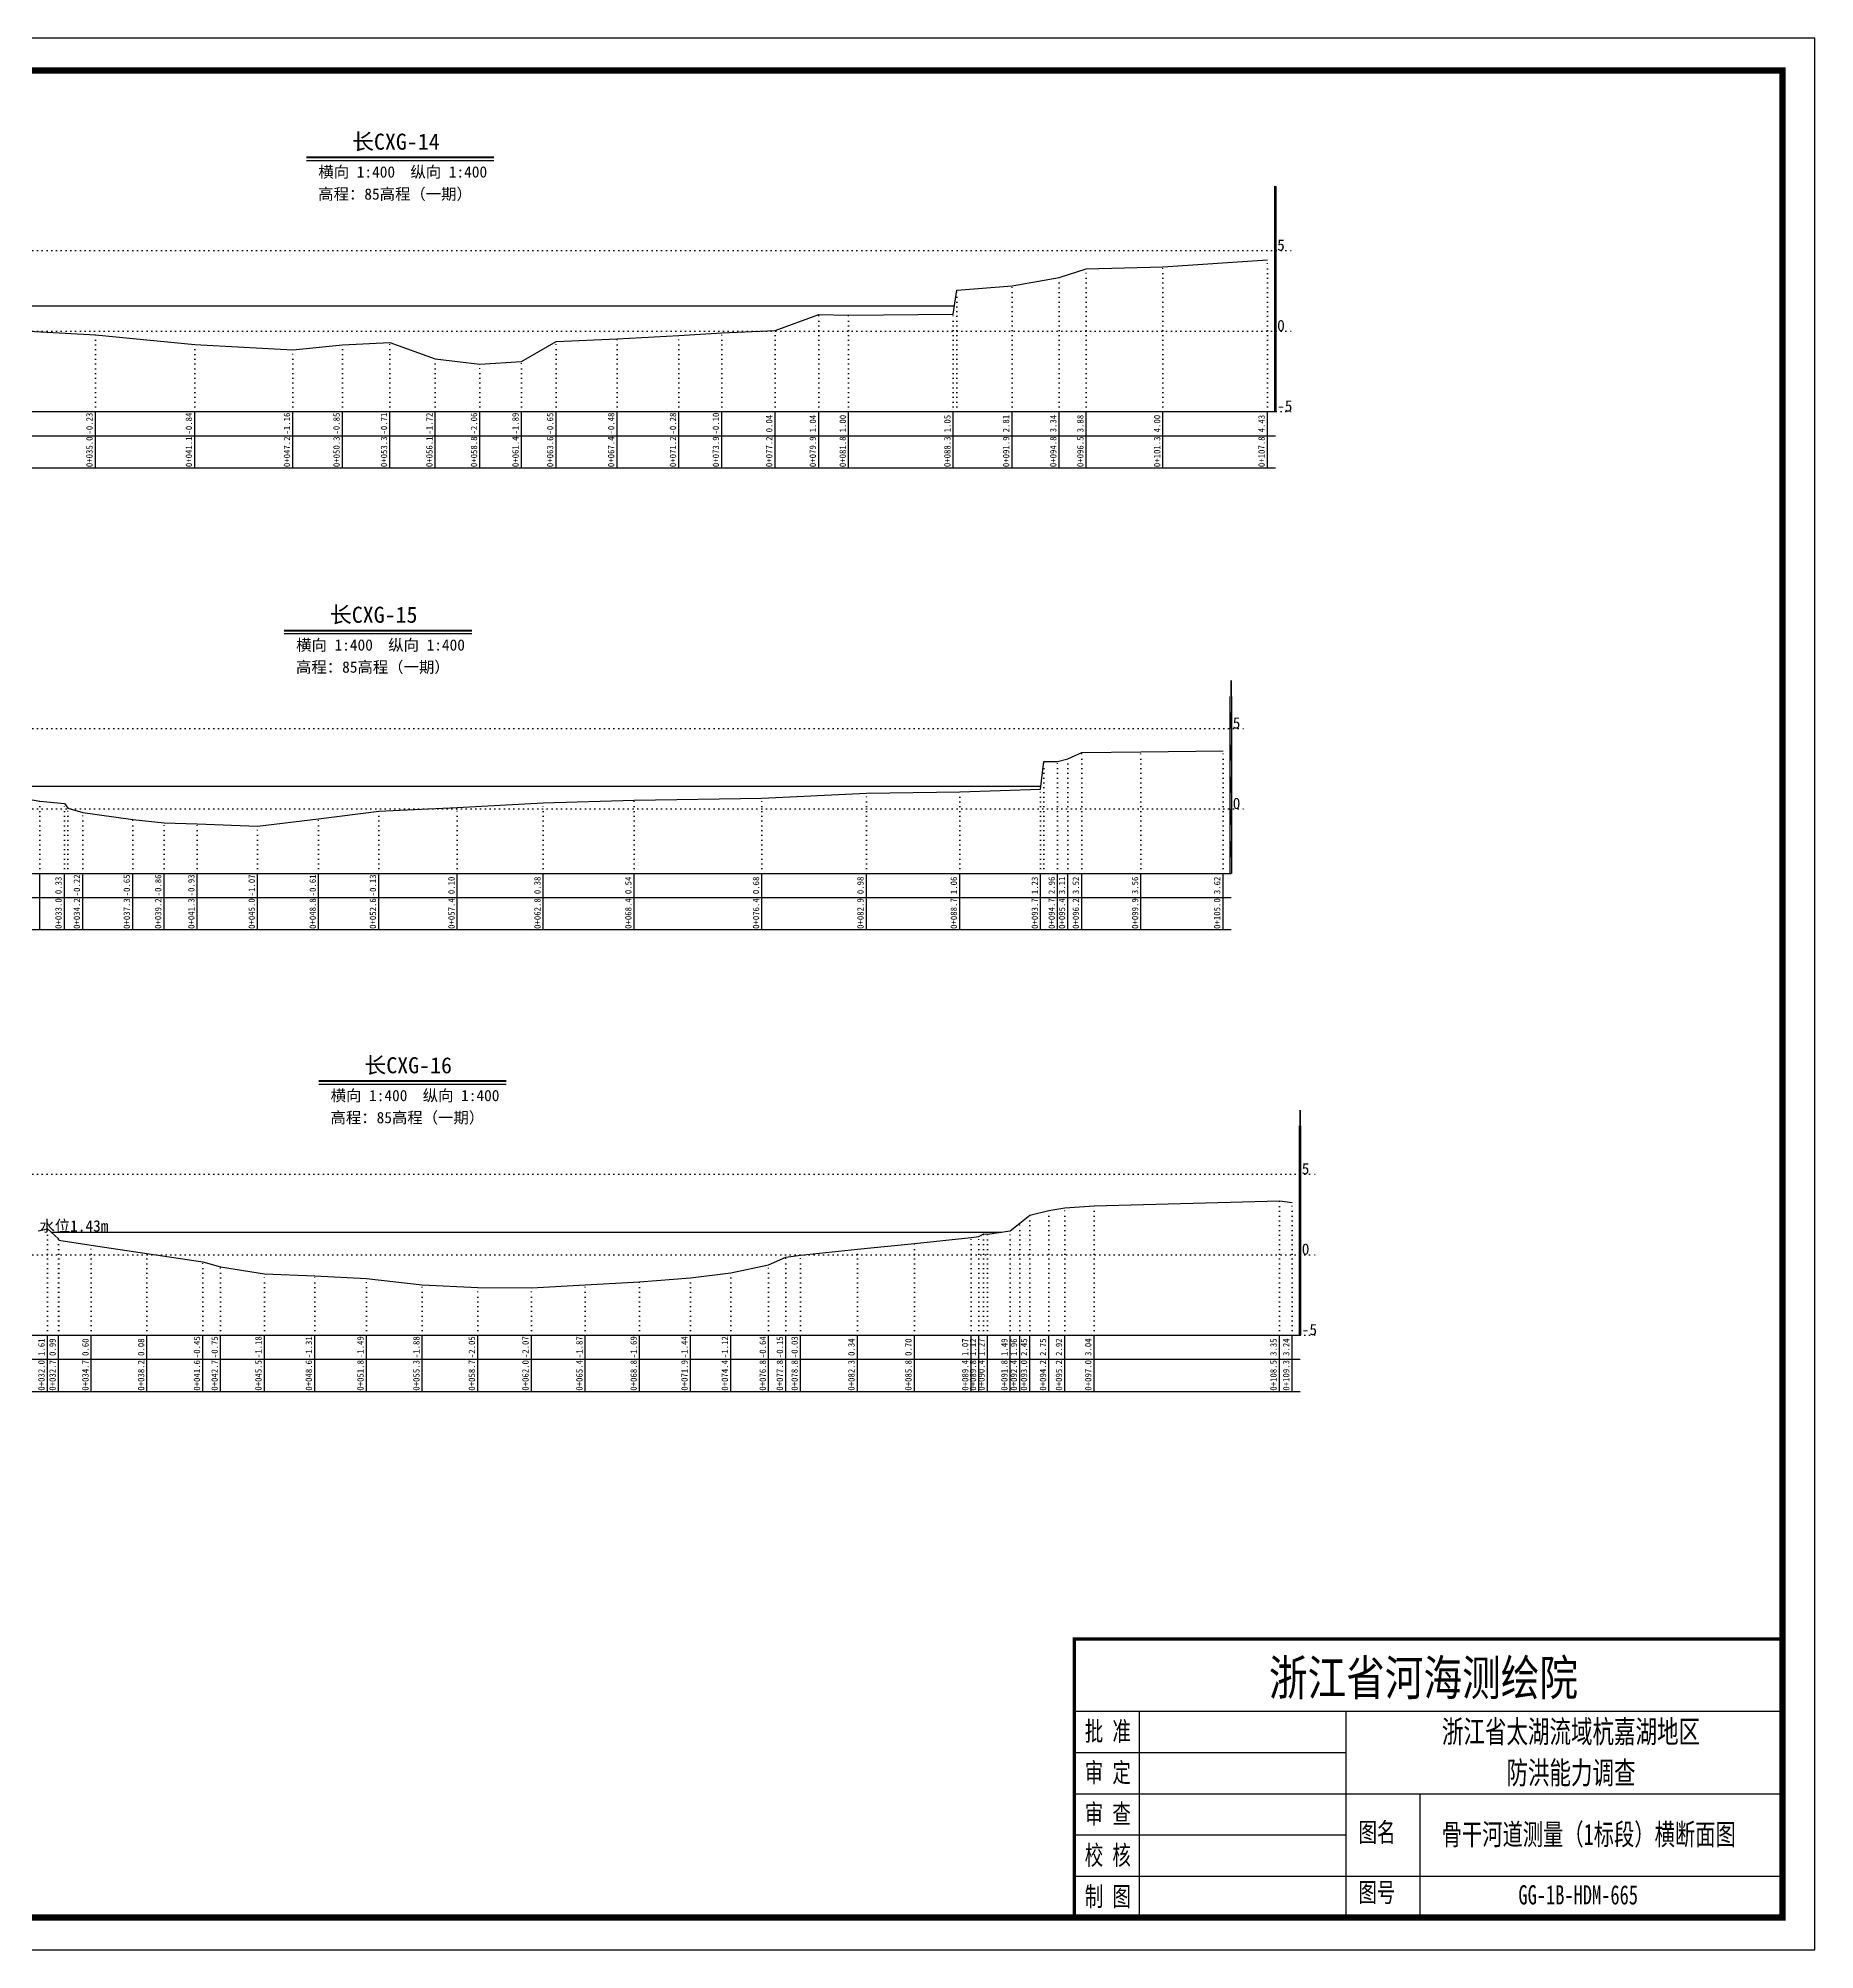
# Model space of a CAD drawing. Header units: millimetres. Extents: x 519117 to 521788, y 3371934 to 3372232.
# Drawn here: x 521062 to 521337.9, y 3371934.5 to 3372231.5 of the extents above; entities that cross this region are included whole.
import ezdxf
from ezdxf.enums import TextEntityAlignment as Align

# ---------------------------------------------------------------- set-up
doc = ezdxf.new("R2010")
doc.units = ezdxf.units.MM
doc.header["$LTSCALE"] = 0.4
doc.header["$MEASUREMENT"] = 0
doc.linetypes.add('X4', pattern=[1.6, 0, -1.6])
for name, color, linetype in [('DMX', 1, 'Continuous'), ('TEXT', 7, 'Continuous'), ('zdm1', 5, 'Continuous'), ('ZDMT5', 3, 'Continuous'), ('图层1', 4, 'Continuous'), ('图框', 7, 'Continuous'), ('断面名称', 5, 'Continuous'), ('比例尺', 3, 'Continuous')]:
    doc.layers.add(name, color=color, linetype=linetype)
doc.styles.add('HDM', font='仿宋_GB2312.ttf')
doc.styles.add('tk2', font='SimSun.ttf', dxfattribs={"width": 0.8})

msp = doc.modelspace()

# ---------------------------------------------------------------- linework, layer by layer
at = {"lineweight": 100, "const_width": 0.5}
msp.add_lwpolyline([(521332.92, 3371982.78), (521222.92, 3371982.78), (521222.92, 3371939.49), (521332.92, 3371939.49), (521332.92, 3371982.78)], dxfattribs=at)
at = {"layer": 'DMX', "linetype": 'Continuous', "flags": 128}
for points in [[(521058.62, 3372186.09), (521070.87, 3372185.42), (521086.32, 3372183.89), (521101.54, 3372183.09), (521109.24, 3372183.87), (521116.62, 3372184.22), (521123.67, 3372181.69), (521130.59, 3372180.84), (521137.04, 3372181.27), (521142.42, 3372184.37), (521151.89, 3372184.79), (521161.49, 3372185.29), (521168.17, 3372185.74), (521176.44, 3372186.09), (521183.22, 3372188.59), (521187.87, 3372188.49), (521204.12, 3372188.62), (521204.67, 3372192.37), (521213.24, 3372193.02), (521220.57, 3372194.34), (521224.77, 3372195.69), (521236.69, 3372195.99), (521252.92, 3372197.07)], [(521055.69, 3372114.07), (521062.24, 3372112.97), (521066.07, 3372112.57), (521066.57, 3372111.87), (521068.92, 3372111.19), (521076.67, 3372110.12), (521081.54, 3372109.59), (521086.69, 3372109.42), (521096.07, 3372109.07), (521105.54, 3372110.22), (521114.89, 3372111.42), (521127.09, 3372111.99), (521140.44, 3372112.69), (521154.57, 3372113.09), (521174.39, 3372113.44), (521190.62, 3372114.19), (521205.12, 3372114.39), (521217.69, 3372114.82), (521218.17, 3372119.14), (521220.32, 3372119.14), (521221.92, 3372119.52), (521224.07, 3372120.54), (521233.27, 3372120.64), (521246.02, 3372120.79)], [(521061.99, 3372046.22), (521063.42, 3372046.52), (521065.14, 3372044.97), (521065.22, 3372044.77), (521070.24, 3372043.99), (521078.89, 3372042.69), (521087.57, 3372041.37), (521090.32, 3372040.62), (521097.12, 3372039.54), (521104.94, 3372039.22), (521112.97, 3372038.77), (521121.64, 3372037.79), (521130.27, 3372037.37), (521138.59, 3372037.32), (521146.97, 3372037.82), (521155.39, 3372038.27), (521163.29, 3372038.89), (521169.57, 3372039.69), (521175.44, 3372040.89), (521178.09, 3372042.12), (521180.39, 3372042.42), (521189.22, 3372043.34), (521198.07, 3372044.24), (521206.89, 3372045.17), (521208.09, 3372045.29), (521208.82, 3372045.74), (521209.42, 3372045.67), (521212.97, 3372046.22), (521214.44, 3372047.39), (521216.02, 3372048.62), (521218.97, 3372049.37), (521221.44, 3372049.79), (521225.99, 3372050.09), (521254.77, 3372050.87), (521256.74, 3372050.59)]]:
    msp.add_lwpolyline(points, dxfattribs=at)
at = {"layer": 'TEXT', "color": 0}
for p, q in [((521222.92, 3371971.58, 0), (521332.92, 3371971.58, 0)), ((521233, 3371971.58, 0), (521233, 3371945.91, 0)), ((521265.08, 3371971.58, 0), (521265.08, 3371945.91, 0)), ((521222.92, 3371965.16, 0), (521265.08, 3371965.16, 0)), ((521222.92, 3371958.74, 0), (521265.08, 3371958.74, 0)), ((521265.08, 3371958.74, 0), (521332.92, 3371958.74, 0)), ((521276.57, 3371958.74, 0), (521276.57, 3371939.49, 0)), ((521222.92, 3371952.33, 0), (521265.08, 3371952.33, 0)), ((521222.92, 3371945.91, 0), (521332.92, 3371945.91, 0)), ((521233, 3371945.91, 0), (521233, 3371939.49, 0)), ((521265.08, 3371945.91, 0), (521265.08, 3371939.49, 0))]:
    msp.add_line(p, q, dxfattribs=at)
at = {"layer": 'zdm1', "linetype": 'Continuous'}
for p, q in [((521254.04, 3372173.49), (521254.04, 3372208.49)), ((521254.29, 3372173.49), (521254.29, 3372208.49)), ((520983.49, 3372173.49), (521254.17, 3372173.49)), ((520972.24, 3372169.74), (521254.17, 3372169.74)), ((520972.24, 3372164.74), (521254.17, 3372164.74)), ((521247.14, 3372101.74), (521247.14, 3372129.24)), ((521247.39, 3372101.74), (521247.39, 3372129.24)), ((520983.49, 3372101.74), (521247.27, 3372101.74)), ((520972.24, 3372097.99), (521247.27, 3372097.99)), ((520972.24, 3372092.99), (521247.27, 3372092.99)), ((521257.87, 3372029.99), (521257.87, 3372062.49)), ((521258.12, 3372029.99), (521258.12, 3372062.49)), ((520983.49, 3372029.99), (521257.99, 3372029.99)), ((520972.24, 3372026.24), (521257.99, 3372026.24)), ((520972.24, 3372021.24), (521257.99, 3372021.24))]:
    msp.add_line(p, q, dxfattribs=at)
at = {"layer": 'zdm1', "linetype": 'X4'}
for p, q in [((520979.74, 3372198.49), (521256.67, 3372198.49)), ((520979.74, 3372185.99), (521256.67, 3372185.99)), ((520979.74, 3372173.49), (521256.67, 3372173.49)), ((520979.74, 3372124.24), (521249.77, 3372124.24)), ((520979.74, 3372111.74), (521249.77, 3372111.74)), ((520979.74, 3372054.99), (521260.49, 3372054.99)), ((520979.74, 3372042.49), (521260.49, 3372042.49)), ((520979.74, 3372029.99), (521260.49, 3372029.99))]:
    msp.add_line(p, q, dxfattribs=at)
at = {"layer": 'zdm1', "linetype": 'Continuous', "flags": 128}
for points in [[(521254.17, 3372205.99, 0.25, 0.25, 0), (521254.17, 3372208.49, 0.25, 0.25, 0)], [(521254.17, 3372200.99, 0.25, 0.25, 0), (521254.17, 3372203.49, 0.25, 0.25, 0)], [(521254.17, 3372195.99, 0.25, 0.25, 0), (521254.17, 3372198.49, 0.25, 0.25, 0)], [(521254.17, 3372190.99, 0.25, 0.25, 0), (521254.17, 3372193.49, 0.25, 0.25, 0)], [(521254.17, 3372185.99, 0.25, 0.25, 0), (521254.17, 3372188.49, 0.25, 0.25, 0)], [(521254.17, 3372180.99, 0.25, 0.25, 0), (521254.17, 3372183.49, 0.25, 0.25, 0)], [(521254.17, 3372175.99, 0.25, 0.25, 0), (521254.17, 3372178.49, 0.25, 0.25, 0)], [(521247.27, 3372129.24, 0.25, 0.25, 0), (521247.27, 3372131.74, 0.25, 0.25, 0)], [(521247.27, 3372124.24, 0.25, 0.25, 0), (521247.27, 3372126.74, 0.25, 0.25, 0)], [(521247.27, 3372119.24, 0.25, 0.25, 0), (521247.27, 3372121.74, 0.25, 0.25, 0)], [(521247.27, 3372114.24, 0.25, 0.25, 0), (521247.27, 3372116.74, 0.25, 0.25, 0)], [(521247.27, 3372109.24, 0.25, 0.25, 0), (521247.27, 3372111.74, 0.25, 0.25, 0)], [(521247.27, 3372104.24, 0.25, 0.25, 0), (521247.27, 3372106.74, 0.25, 0.25, 0)], [(521257.99, 3372062.49, 0.25, 0.25, 0), (521257.99, 3372064.99, 0.25, 0.25, 0)], [(521257.99, 3372057.49, 0.25, 0.25, 0), (521257.99, 3372059.99, 0.25, 0.25, 0)], [(521257.99, 3372052.49, 0.25, 0.25, 0), (521257.99, 3372054.99, 0.25, 0.25, 0)], [(521257.99, 3372047.49, 0.25, 0.25, 0), (521257.99, 3372049.99, 0.25, 0.25, 0)], [(521257.99, 3372042.49, 0.25, 0.25, 0), (521257.99, 3372044.99, 0.25, 0.25, 0)], [(521257.99, 3372037.49, 0.25, 0.25, 0), (521257.99, 3372039.99, 0.25, 0.25, 0)], [(521257.99, 3372032.49, 0.25, 0.25, 0), (521257.99, 3372034.99, 0.25, 0.25, 0)]]:
    msp.add_lwpolyline(points, format="xyseb", dxfattribs=at)
at = {"layer": 'ZDMT5', "linetype": 'X4'}
for p, q in [((521224.77, 3372173.49), (521224.77, 3372195.69)), ((521236.69, 3372173.49), (521236.69, 3372195.99)), ((521252.92, 3372173.49), (521252.92, 3372197.07)), ((521204.67, 3372173.49), (521204.67, 3372192.37)), ((521213.24, 3372173.49), (521213.24, 3372193.02)), ((521220.57, 3372173.49), (521220.57, 3372194.34)), ((521183.22, 3372173.49), (521183.22, 3372188.59)), ((521187.87, 3372173.49), (521187.87, 3372188.49)), ((521204.12, 3372173.49), (521204.12, 3372188.62)), ((521168.17, 3372173.49), (521168.17, 3372185.74)), ((521176.44, 3372173.49), (521176.44, 3372186.09)), ((521070.87, 3372173.49), (521070.87, 3372185.42)), ((521086.32, 3372173.49), (521086.32, 3372183.89)), ((521101.54, 3372173.49), (521101.54, 3372183.09)), ((521109.24, 3372173.49), (521109.24, 3372183.87)), ((521116.62, 3372173.49), (521116.62, 3372184.22)), ((521142.42, 3372173.49), (521142.42, 3372184.37)), ((521151.89, 3372173.49), (521151.89, 3372184.79)), ((521161.49, 3372173.49), (521161.49, 3372185.29)), ((521123.67, 3372173.49), (521123.67, 3372181.69)), ((521130.59, 3372173.49), (521130.59, 3372180.84)), ((521137.04, 3372173.49), (521137.04, 3372181.27)), ((521224.07, 3372101.74), (521224.07, 3372120.54)), ((521233.27, 3372101.74), (521233.27, 3372120.64)), ((521246.02, 3372101.74), (521246.02, 3372120.79)), ((521218.17, 3372101.74), (521218.17, 3372119.14)), ((521220.32, 3372101.74), (521220.32, 3372119.14)), ((521221.92, 3372101.74), (521221.92, 3372119.52)), ((521205.12, 3372101.74), (521205.12, 3372114.39)), ((521217.69, 3372101.74), (521217.69, 3372114.82)), ((521062.24, 3372101.74), (521062.24, 3372112.97)), ((521066.07, 3372101.74), (521066.07, 3372112.57)), ((521066.57, 3372101.74), (521066.57, 3372111.87)), ((521114.89, 3372101.74), (521114.89, 3372111.42)), ((521127.09, 3372101.74), (521127.09, 3372111.99)), ((521140.44, 3372101.74), (521140.44, 3372112.69)), ((521154.57, 3372101.74), (521154.57, 3372113.09)), ((521174.39, 3372101.74), (521174.39, 3372113.44)), ((521190.62, 3372101.74), (521190.62, 3372114.19)), ((521068.92, 3372101.74), (521068.92, 3372111.19)), ((521076.67, 3372101.74), (521076.67, 3372110.12)), ((521081.54, 3372101.74), (521081.54, 3372109.59)), ((521086.69, 3372101.74), (521086.69, 3372109.42)), ((521096.07, 3372101.74), (521096.07, 3372109.07)), ((521105.54, 3372101.74), (521105.54, 3372110.22)), ((521218.97, 3372029.99), (521218.97, 3372049.37)), ((521221.44, 3372029.99), (521221.44, 3372049.79)), ((521225.99, 3372029.99), (521225.99, 3372050.09)), ((521254.77, 3372029.99), (521254.77, 3372050.87)), ((521256.74, 3372029.99), (521256.74, 3372050.59)), ((521063.42, 3372029.99), (521063.42, 3372046.52)), ((521212.97, 3372029.99), (521212.97, 3372046.22)), ((521214.44, 3372029.99), (521214.44, 3372047.39)), ((521216.02, 3372029.99), (521216.02, 3372048.62)), ((521065.14, 3372029.99), (521065.14, 3372044.97)), ((521065.22, 3372029.99), (521065.22, 3372044.77)), ((521070.24, 3372029.99), (521070.24, 3372043.99)), ((521189.22, 3372029.99), (521189.22, 3372043.34)), ((521198.07, 3372029.99), (521198.07, 3372044.24)), ((521206.89, 3372029.99), (521206.89, 3372045.17)), ((521208.09, 3372029.99), (521208.09, 3372045.29)), ((521208.82, 3372029.99), (521208.82, 3372045.74)), ((521209.42, 3372029.99), (521209.42, 3372045.67)), ((521078.89, 3372029.99), (521078.89, 3372042.69)), ((521087.57, 3372029.99), (521087.57, 3372041.37)), ((521090.32, 3372029.99), (521090.32, 3372040.62)), ((521175.44, 3372029.99), (521175.44, 3372040.89)), ((521178.09, 3372029.99), (521178.09, 3372042.12)), ((521180.39, 3372029.99), (521180.39, 3372042.42)), ((521097.12, 3372029.99), (521097.12, 3372039.54)), ((521104.94, 3372029.99), (521104.94, 3372039.22)), ((521112.97, 3372029.99), (521112.97, 3372038.77)), ((521121.64, 3372029.99), (521121.64, 3372037.79)), ((521130.27, 3372029.99), (521130.27, 3372037.37)), ((521138.59, 3372029.99), (521138.59, 3372037.32)), ((521146.97, 3372029.99), (521146.97, 3372037.82)), ((521155.39, 3372029.99), (521155.39, 3372038.27)), ((521163.29, 3372029.99), (521163.29, 3372038.89)), ((521169.57, 3372029.99), (521169.57, 3372039.69))]:
    msp.add_line(p, q, dxfattribs=at)
at = {"layer": 'ZDMT5', "linetype": 'Continuous'}
for p, q in [((521070.87, 3372164.74), (521070.87, 3372173.49)), ((521086.32, 3372164.74), (521086.32, 3372173.49)), ((521101.54, 3372164.74), (521101.54, 3372173.49)), ((521109.24, 3372164.74), (521109.24, 3372173.49)), ((521116.62, 3372164.74), (521116.62, 3372173.49)), ((521123.67, 3372164.74), (521123.67, 3372173.49)), ((521130.59, 3372164.74), (521130.59, 3372173.49)), ((521137.04, 3372164.74), (521137.04, 3372173.49)), ((521142.42, 3372164.74), (521142.42, 3372173.49)), ((521151.89, 3372164.74), (521151.89, 3372173.49)), ((521161.49, 3372164.74), (521161.49, 3372173.49)), ((521168.17, 3372164.74), (521168.17, 3372173.49)), ((521176.44, 3372164.74), (521176.44, 3372173.49)), ((521183.22, 3372164.74), (521183.22, 3372173.49)), ((521187.87, 3372164.74), (521187.87, 3372173.49)), ((521204.12, 3372164.74), (521204.12, 3372173.49)), ((521213.24, 3372164.74), (521213.24, 3372173.49)), ((521220.57, 3372164.74), (521220.57, 3372173.49)), ((521224.77, 3372164.74), (521224.77, 3372173.49)), ((521236.69, 3372164.74), (521236.69, 3372173.49)), ((521252.92, 3372164.74), (521252.92, 3372173.49)), ((521062.24, 3372092.99), (521062.24, 3372101.74)), ((521066.07, 3372092.99), (521066.07, 3372101.74)), ((521068.92, 3372092.99), (521068.92, 3372101.74)), ((521076.67, 3372092.99), (521076.67, 3372101.74)), ((521081.54, 3372092.99), (521081.54, 3372101.74)), ((521086.69, 3372092.99), (521086.69, 3372101.74)), ((521096.07, 3372092.99), (521096.07, 3372101.74)), ((521105.54, 3372092.99), (521105.54, 3372101.74)), ((521114.89, 3372092.99), (521114.89, 3372101.74)), ((521127.09, 3372092.99), (521127.09, 3372101.74)), ((521140.44, 3372092.99), (521140.44, 3372101.74)), ((521154.57, 3372092.99), (521154.57, 3372101.74)), ((521174.39, 3372092.99), (521174.39, 3372101.74)), ((521190.62, 3372092.99), (521190.62, 3372101.74)), ((521205.12, 3372092.99), (521205.12, 3372101.74)), ((521217.69, 3372092.99), (521217.69, 3372101.74)), ((521220.32, 3372092.99), (521220.32, 3372101.74)), ((521221.92, 3372092.99), (521221.92, 3372101.74)), ((521224.07, 3372092.99), (521224.07, 3372101.74)), ((521233.27, 3372092.99), (521233.27, 3372101.74)), ((521246.02, 3372092.99), (521246.02, 3372101.74)), ((521063.42, 3372021.24), (521063.42, 3372029.99)), ((521065.14, 3372021.24), (521065.14, 3372029.99)), ((521070.24, 3372021.24), (521070.24, 3372029.99)), ((521078.89, 3372021.24), (521078.89, 3372029.99)), ((521087.57, 3372021.24), (521087.57, 3372029.99)), ((521090.32, 3372021.24), (521090.32, 3372029.99)), ((521097.12, 3372021.24), (521097.12, 3372029.99)), ((521104.94, 3372021.24), (521104.94, 3372029.99)), ((521112.97, 3372021.24), (521112.97, 3372029.99)), ((521121.64, 3372021.24), (521121.64, 3372029.99)), ((521130.27, 3372021.24), (521130.27, 3372029.99)), ((521138.59, 3372021.24), (521138.59, 3372029.99)), ((521146.97, 3372021.24), (521146.97, 3372029.99)), ((521155.39, 3372021.24), (521155.39, 3372029.99)), ((521163.29, 3372021.24), (521163.29, 3372029.99)), ((521169.57, 3372021.24), (521169.57, 3372029.99)), ((521175.44, 3372021.24), (521175.44, 3372029.99)), ((521178.09, 3372021.24), (521178.09, 3372029.99)), ((521180.39, 3372021.24), (521180.39, 3372029.99)), ((521189.22, 3372021.24), (521189.22, 3372029.99)), ((521198.07, 3372021.24), (521198.07, 3372029.99)), ((521206.89, 3372021.24), (521206.89, 3372029.99)), ((521208.09, 3372021.24), (521208.09, 3372029.99)), ((521209.42, 3372021.24), (521209.42, 3372029.99)), ((521212.97, 3372021.24), (521212.97, 3372029.99)), ((521214.44, 3372021.24), (521214.44, 3372029.99)), ((521216.02, 3372021.24), (521216.02, 3372029.99)), ((521218.97, 3372021.24), (521218.97, 3372029.99)), ((521221.44, 3372021.24), (521221.44, 3372029.99)), ((521225.99, 3372021.24), (521225.99, 3372029.99)), ((521254.77, 3372021.24), (521254.77, 3372029.99)), ((521256.74, 3372021.24), (521256.74, 3372029.99))]:
    msp.add_line(p, q, dxfattribs=at)
at = {"layer": '图层1', "color": 6, "linetype": 'Continuous', "flags": 128}
for points in [[(521029.71, 3372189.91), (521204.31, 3372189.91)], [(521053.24, 3372115.26), (521217.74, 3372115.26)], [(521063.99, 3372046.01), (521211.6, 3372046.01)]]:
    msp.add_lwpolyline(points, dxfattribs=at)
at = {"layer": '图框', "flags": 128}
msp.add_lwpolyline([(520917.92, 3371934.49), (521337.92, 3371934.49), (521337.92, 3372231.49), (520917.92, 3372231.49)], close=True, dxfattribs=at)
at = {"layer": '图框', "const_width": 1, "flags": 128}
msp.add_lwpolyline([(520942.92, 3371939.49), (521332.92, 3371939.49), (521332.92, 3372226.49), (520942.92, 3372226.49)], close=True, dxfattribs=at)
at = {"layer": '比例尺', "color": 3, "linetype": 'Continuous', "lineweight": 40}
for p, q in [((521103.64, 3372212.99), (521132.77, 3372212.99)), ((521100.19, 3372139.49), (521129.32, 3372139.49)), ((521105.56, 3372069.49), (521134.68, 3372069.49))]:
    msp.add_line(p, q, dxfattribs=at)
at = {"layer": '比例尺', "color": 3, "linetype": 'Continuous'}
for p, q in [((521103.64, 3372212.49), (521132.77, 3372212.49)), ((521100.19, 3372138.99), (521129.32, 3372138.99)), ((521105.56, 3372068.99), (521134.68, 3372068.99))]:
    msp.add_line(p, q, dxfattribs=at)

# ---------------------------------------------------------------- texts
at = {"layer": 'TEXT', "color": 7, "ltscale": 8, "style": 'tk2'}
for tag, p, s, height, width in [('浙江省河海测绘院', (521253.14, 3371974.01, 0), '（单位名称）', 5.5, 0.8), ('批 准', (521224.54, 3371966.95, 0), '批准', 3, 0.7), ('审 定', (521224.54, 3371960.53, 0), '审定', 3, 0.7), ('审 查', (521224.54, 3371954.11, 0), '审 查', 3, 0.7), ('图名', (521267.07, 3371951.24, 0), '审查', 3, 0.7), ('校 核', (521224.54, 3371947.7, 0), '校 核', 3, 0.7), ('图号', (521267.03, 3371941.91, 0), '图号', 3, 0.7), ('制 图', (521224.54, 3371941.28, 0), '制 图', 3, 0.7)]:
    msp.add_attdef(tag, p, s, height=height, dxfattribs=dict(at, width=width))
at = {"layer": 'TEXT', "color": 0, "style": 'tk2', "width": 0.7}
for tag, text, height, p in [('浙江省太湖流域杭嘉湖地区', '浙江省太湖流域杭嘉湖地区', 3.5, (521300.06, 3371968.39, -206.67)), ('防洪能力调查', '防洪能力调查', 3.5, (521300.06, 3371962, -206.67)), ('骨干河道测量（1标段）横断面图', '骨干河道测量（1标段）横断面图', 3.3, (521302.81, 3371952.43, -206.67)), ('GG-1B-HDM-665', 'GG-1B-HDM-001', 3, (521301.18, 3371943.03, -206.67))]:
    msp.add_attdef(tag, text=text, height=height, dxfattribs=at).set_placement(p, align=Align.MIDDLE_CENTER)
at = {"layer": 'zdm1', "linetype": 'Continuous', "style": 'HDM'}
for s, p in [('5', (521254.42, 3372198.49)), ('0', (521254.42, 3372185.99)), ('-5', (521254.42, 3372173.49)), ('5', (521247.52, 3372124.24)), ('0', (521247.52, 3372111.74)), ('5', (521258.24, 3372054.99)), ('0', (521258.24, 3372042.49)), ('-5', (521258.24, 3372029.99))]:
    msp.add_text(s, height=1.75, dxfattribs=at).set_placement(p)
at = {"layer": 'ZDMT5', "linetype": 'Continuous', "style": 'HDM'}
for s, p in [('-0.23', (521070.74, 3372171.62)), ('-0.84', (521086.19, 3372171.62)), ('-1.16', (521101.42, 3372171.62)), ('-0.85', (521109.12, 3372171.62)), ('-0.71', (521116.49, 3372171.62)), ('-1.72', (521123.54, 3372171.62)), ('-2.06', (521130.47, 3372171.62)), ('-1.89', (521136.92, 3372171.62)), ('-0.65', (521142.29, 3372171.62)), ('-0.48', (521151.77, 3372171.62)), ('-0.28', (521161.37, 3372171.62)), ('-0.10', (521168.04, 3372171.62)), ('0.04', (521176.32, 3372171.62)), ('1.04', (521183.09, 3372171.62)), ('1.00', (521187.74, 3372171.62)), ('1.05', (521203.99, 3372171.62)), ('2.81', (521213.12, 3372171.62)), ('3.34', (521220.44, 3372171.62)), ('3.88', (521224.64, 3372171.62)), ('4.00', (521236.57, 3372171.62)), ('4.43', (521252.79, 3372171.62)), ('0+035.0', (521070.74, 3372167.24)), ('0+041.1', (521086.19, 3372167.24)), ('0+047.2', (521101.42, 3372167.24)), ('0+050.3', (521109.12, 3372167.24)), ('0+053.3', (521116.49, 3372167.24)), ('0+056.1', (521123.54, 3372167.24)), ('0+058.8', (521130.47, 3372167.24)), ('0+061.4', (521136.92, 3372167.24)), ('0+063.6', (521142.29, 3372167.24)), ('0+067.4', (521151.77, 3372167.24)), ('0+071.2', (521161.37, 3372167.24)), ('0+073.9', (521168.04, 3372167.24)), ('0+077.2', (521176.32, 3372167.24)), ('0+079.9', (521183.09, 3372167.24)), ('0+081.8', (521187.74, 3372167.24)), ('0+088.3', (521203.99, 3372167.24)), ('0+091.9', (521213.12, 3372167.24)), ('0+094.8', (521220.44, 3372167.24)), ('0+096.5', (521224.64, 3372167.24)), ('0+101.3', (521236.57, 3372167.24)), ('0+107.8', (521252.79, 3372167.24)), ('0.33', (521065.94, 3372099.87)), ('-0.22', (521068.79, 3372099.87)), ('-0.65', (521076.54, 3372099.87)), ('-0.86', (521081.42, 3372099.87)), ('-0.93', (521086.57, 3372099.87)), ('-1.07', (521095.94, 3372099.87)), ('-0.61', (521105.42, 3372099.87)), ('-0.13', (521114.77, 3372099.87)), ('0.10', (521126.97, 3372099.87)), ('0.38', (521140.32, 3372099.87)), ('0.54', (521154.44, 3372099.87)), ('0.68', (521174.27, 3372099.87)), ('0.98', (521190.49, 3372099.87)), ('1.06', (521204.99, 3372099.87)), ('1.23', (521217.57, 3372099.87)), ('2.96', (521220.19, 3372099.87)), ('3.11', (521221.79, 3372099.87)), ('3.52', (521223.94, 3372099.87)), ('3.56', (521233.14, 3372099.87)), ('3.62', (521245.89, 3372099.87)), ('0+033.0', (521065.94, 3372095.49)), ('0+034.2', (521068.79, 3372095.49)), ('0+037.3', (521076.54, 3372095.49)), ('0+039.2', (521081.42, 3372095.49)), ('0+041.3', (521086.57, 3372095.49)), ('0+045.0', (521095.94, 3372095.49)), ('0+048.8', (521105.42, 3372095.49)), ('0+052.6', (521114.77, 3372095.49)), ('0+057.4', (521126.97, 3372095.49)), ('0+062.8', (521140.32, 3372095.49)), ('0+068.4', (521154.44, 3372095.49)), ('0+076.4', (521174.27, 3372095.49)), ('0+082.9', (521190.49, 3372095.49)), ('0+088.7', (521204.99, 3372095.49)), ('0+093.7', (521217.57, 3372095.49)), ('0+094.7', (521220.19, 3372095.49)), ('0+095.4', (521221.79, 3372095.49)), ('0+096.2', (521223.94, 3372095.49)), ('0+099.9', (521233.14, 3372095.49)), ('0+105.0', (521245.89, 3372095.49)), ('1.61', (521063.29, 3372028.12)), ('0.99', (521065.02, 3372028.12)), ('0.60', (521070.12, 3372028.12)), ('0.08', (521078.77, 3372028.12)), ('-0.45', (521087.44, 3372028.12)), ('-0.75', (521090.19, 3372028.12)), ('-1.18', (521096.99, 3372028.12)), ('-1.31', (521104.82, 3372028.12)), ('-1.49', (521112.84, 3372028.12)), ('-1.88', (521121.52, 3372028.12)), ('-2.05', (521130.14, 3372028.12)), ('-2.07', (521138.47, 3372028.12)), ('-1.87', (521146.84, 3372028.12)), ('-1.69', (521155.27, 3372028.12)), ('-1.44', (521163.17, 3372028.12)), ('-1.12', (521169.44, 3372028.12)), ('-0.64', (521175.32, 3372028.12)), ('-0.15', (521177.97, 3372028.12)), ('-0.03', (521180.27, 3372028.12)), ('0.34', (521189.09, 3372028.12)), ('0.70', (521197.94, 3372028.12)), ('1.07', (521206.77, 3372028.12)), ('1.12', (521207.97, 3372028.12)), ('1.27', (521209.29, 3372028.12)), ('1.49', (521212.84, 3372028.12)), ('1.96', (521214.32, 3372028.12)), ('2.45', (521215.89, 3372028.12)), ('2.75', (521218.84, 3372028.12)), ('2.92', (521221.32, 3372028.12)), ('3.04', (521225.87, 3372028.12)), ('3.35', (521254.64, 3372028.12)), ('3.24', (521256.62, 3372028.12)), ('0+032.0', (521063.29, 3372023.74)), ('0+032.7', (521065.02, 3372023.74)), ('0+034.7', (521070.12, 3372023.74)), ('0+038.2', (521078.77, 3372023.74)), ('0+041.6', (521087.44, 3372023.74)), ('0+042.7', (521090.19, 3372023.74)), ('0+045.5', (521096.99, 3372023.74)), ('0+048.6', (521104.82, 3372023.74)), ('0+051.8', (521112.84, 3372023.74)), ('0+055.3', (521121.52, 3372023.74)), ('0+058.7', (521130.14, 3372023.74)), ('0+062.0', (521138.47, 3372023.74)), ('0+065.4', (521146.84, 3372023.74)), ('0+068.8', (521155.27, 3372023.74)), ('0+071.9', (521163.17, 3372023.74)), ('0+074.4', (521169.44, 3372023.74)), ('0+076.8', (521175.32, 3372023.74)), ('0+077.8', (521177.97, 3372023.74)), ('0+078.8', (521180.27, 3372023.74)), ('0+082.3', (521189.09, 3372023.74)), ('0+085.8', (521197.94, 3372023.74)), ('0+089.4', (521206.77, 3372023.74)), ('0+089.8', (521207.97, 3372023.74)), ('0+090.4', (521209.29, 3372023.74)), ('0+091.8', (521212.84, 3372023.74)), ('0+092.4', (521214.32, 3372023.74)), ('0+093.0', (521215.89, 3372023.74)), ('0+094.2', (521218.84, 3372023.74)), ('0+095.2', (521221.32, 3372023.74)), ('0+097.0', (521225.87, 3372023.74)), ('0+108.5', (521254.64, 3372023.74)), ('0+109.3', (521256.62, 3372023.74))]:
    msp.add_text(s, height=1, rotation=90, dxfattribs=at).set_placement(p, align=Align.BOTTOM_CENTER)
at = {"layer": '图层1', "color": 6, "linetype": 'Continuous', "style": 'HDM'}
msp.add_text('水位1.43m', height=1.75, dxfattribs=at).set_placement((521067.54, 3372047), align=Align.MIDDLE)
at = {"layer": '断面名称', "color": 5, "linetype": 'Continuous', "style": 'HDM'}
for s, p in [('长CXG-14', (521117.54, 3372215.47)), ('长CXG-15', (521114.09, 3372141.97)), ('长CXG-16', (521119.45, 3372071.97))]:
    msp.add_text(s, height=2.5, dxfattribs=at).set_placement(p, align=Align.MIDDLE)
at = {"layer": '比例尺', "color": 3, "linetype": 'Continuous', "style": 'HDM'}
for s, p in [('横向 1:400  纵向 1:400', (521131.72, 3372209.32)), ('高程：85高程（一期）', (521129.35, 3372205.89)), ('横向 1:400  纵向 1:400', (521128.27, 3372135.82)), ('高程：85高程（一期）', (521125.9, 3372132.39)), ('横向 1:400  纵向 1:400', (521133.63, 3372065.82)), ('高程：85高程（一期）', (521131.26, 3372062.39))]:
    msp.add_text(s, height=1.75, dxfattribs=at).set_placement(p, align=Align.BOTTOM_RIGHT)

doc.saveas('drawing.dxf')
